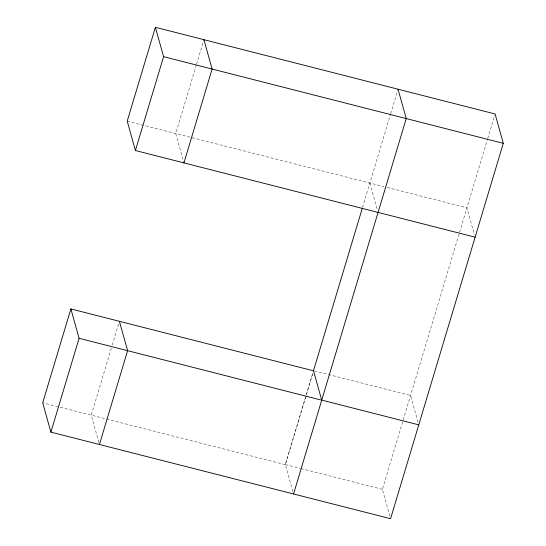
<?xml version="1.0" encoding="UTF-8"?>
<svg xmlns="http://www.w3.org/2000/svg" width="546" height="546" viewBox="0 0 546 546"><rect width="100%" height="100%" fill="white"/><g stroke="black" fill="none" stroke-linecap="round" stroke-linejoin="round"><path stroke-width="0.41" stroke-dasharray="2.73 2.05" d="M111.329 348.232L91.237 415.144L99.433 444.512M112.305 344.97L119.164 322.12M196.321 64.981L175.737 133.524L183.941 162.892M196.567 64.162L203.917 39.681M292.868 491.591L285.326 464.571L312.769 373.177M362.51 207.528L390.438 114.503M390.683 113.684L397.788 90.022M312.797 373.28L285.353 464.673L42.704 402.764M389.899 516.25L382.384 489.332L487.503 139.264M487.742 138.452L494.853 114.783M127.211 121.144L383.845 186.616M387.134 187.455L466.919 207.808L474.433 234.732M314.325 370.939L410.558 395.488L418.304 423.225M285.326 464.571L300.129 468.345M300.948 468.557L382.384 489.332M369.86 183.046L377.375 209.971"/><path stroke-width="0.82" d="M313.534 370.83L70.884 308.927L42.704 402.764L50.901 432.132L390.581 518.7L503.296 143.339L495.099 113.971L155.392 27.3L127.211 121.144L135.408 150.512L475.116 237.176M50.901 432.132L79.081 338.295L70.884 308.927M135.408 150.512L163.588 56.668L155.392 27.3M99.433 444.512L127.614 350.675L119.41 321.307M183.941 162.892L212.121 69.049L203.917 39.681M362.264 208.347L313.5 370.727L321.731 400.198L79.081 338.295M293.55 494.041L406.238 118.578L398.034 89.21M163.588 56.668L503.296 143.339M321.703 400.095L418.762 424.856"/></g></svg>
